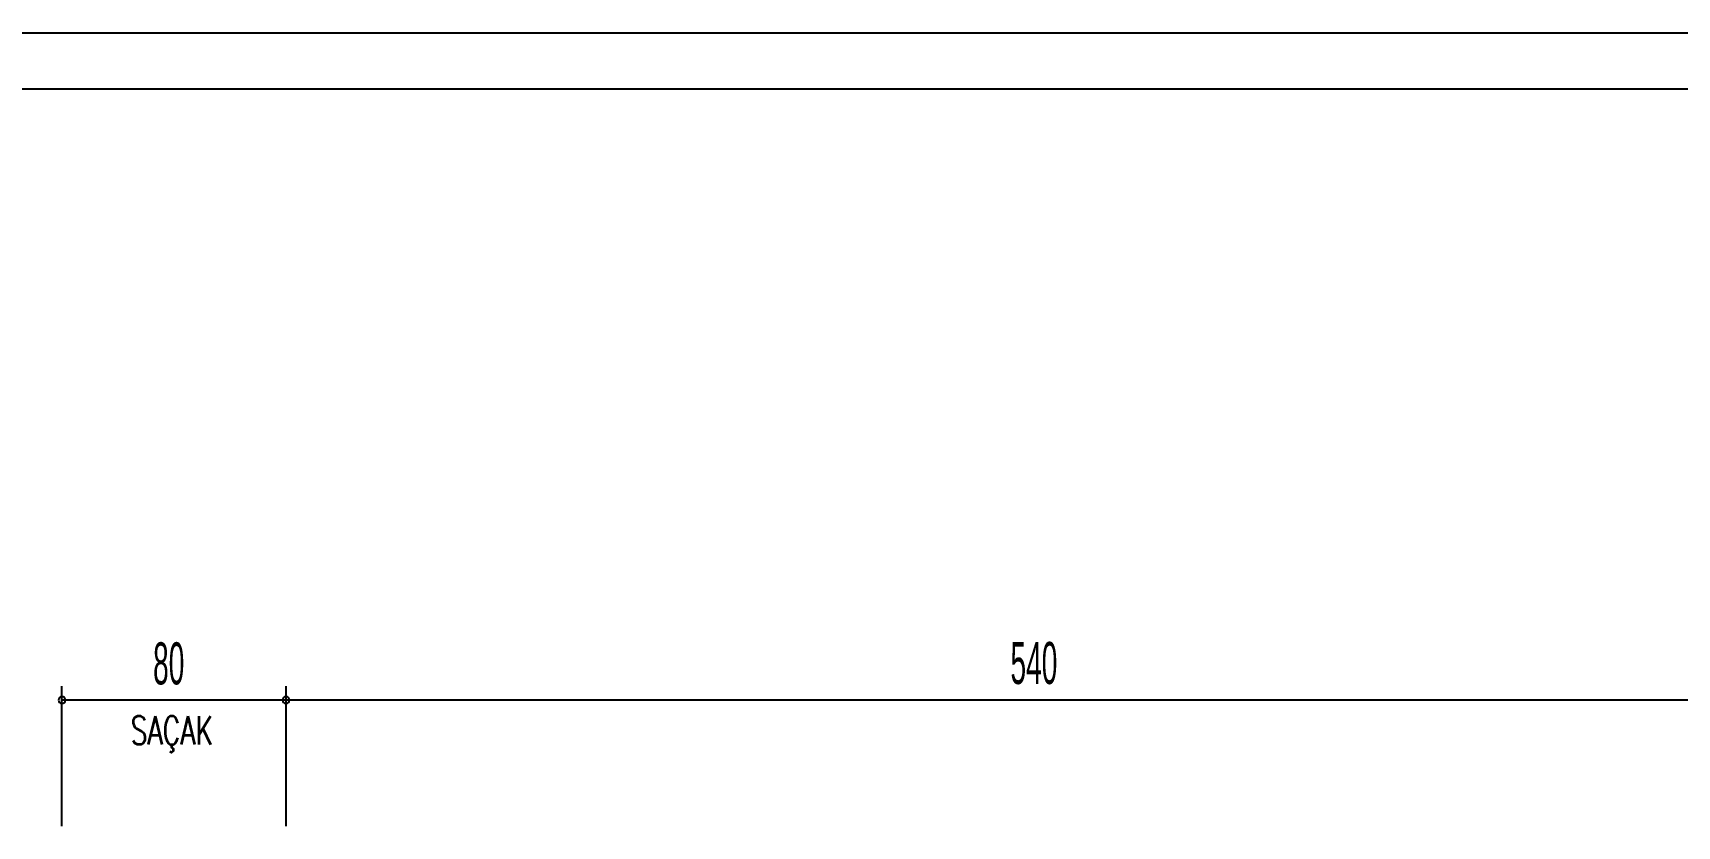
# Model space of a CAD drawing. Extents: x 3907.4 to 3911.57, y -3054.42 to -3053.7.
# Drawn here: x 3908.4684 to 3908.5858, y -3053.7561 to -3053.6995 of the extents above; entities that cross this region are included whole.
import ezdxf

# ---------------------------------------------------------------- set-up
doc = ezdxf.new("R2010")
doc.units = 0
doc.header["$LTSCALE"] = 2
doc.header["$MEASUREMENT"] = 0
doc.layers.get('0').update_dxf_attribs({"linetype": 'CONTINUOUS'})
doc.layers.add('OLÇÜ', color=6, linetype='CONTINUOUS')
doc.layers.add('TEXT', color=11, linetype='CONTINUOUS')
doc.styles.add('KAPı-PEN', font='simplex.shx', dxfattribs={"width": 0.7, "height": 10})
doc.styles.add('ÖLÇÜ', font='stylu.ttf', dxfattribs={"width": 0.5})

msp = doc.modelspace()

# ---------------------------------------------------------------- linework, layer by layer
at = {"color": 0, "linetype": 'ByBlock'}
for centre, start, end in [((3908.47047, -3053.74711), 0, 180), ((3908.47047, -3053.74711), 180, 0), ((3908.48647, -3053.74711), 0, 180), ((3908.48647, -3053.74711), 0, 180), ((3908.48647, -3053.74711), 180, 0), ((3908.48647, -3053.74711), 180, 0)]:
    msp.add_arc(centre, 0.00025, start, end, dxfattribs=at)
at = {"layer": 'OLÇÜ', "color": 6}
for p, q in [((3908.47047, -3053.75611), (3908.47047, -3053.74611)), ((3908.48647, -3053.75611), (3908.48647, -3053.74611)), ((3908.48647, -3053.75611), (3908.48647, -3053.74611)), ((3908.48647, -3053.74711), (3908.47047, -3053.74711)), ((3908.59447, -3053.74711), (3908.48647, -3053.74711))]:
    msp.add_line(p, q, dxfattribs=at)
at = {"layer": 'TEXT', "color": 30}
msp.add_line((3908.40409, -3053.69948), (3908.87257, -3053.69948), dxfattribs=at)
at = {"layer": 'TEXT', "color": 5, "ltscale": 50}
msp.add_line((3908.41109, -3053.70348), (3908.86557, -3053.70348), dxfattribs=at)

# ---------------------------------------------------------------- texts
at = {"layer": 'OLÇÜ', "color": 62, "style": 'ÖLÇÜ', "width": 0.5}
for s, p in [('80', (3908.47698, -3053.74599)), ('540', (3908.53819, -3053.74596))]:
    msp.add_text(s, height=0.003, dxfattribs=at).set_placement(p)
at = {"layer": 'OLÇÜ', "style": 'KAPı-PEN', "width": 0.7}
msp.add_text('SAÇAK', height=0.002, dxfattribs=at).set_placement((3908.47538, -3053.75027))

doc.saveas('drawing.dxf')
